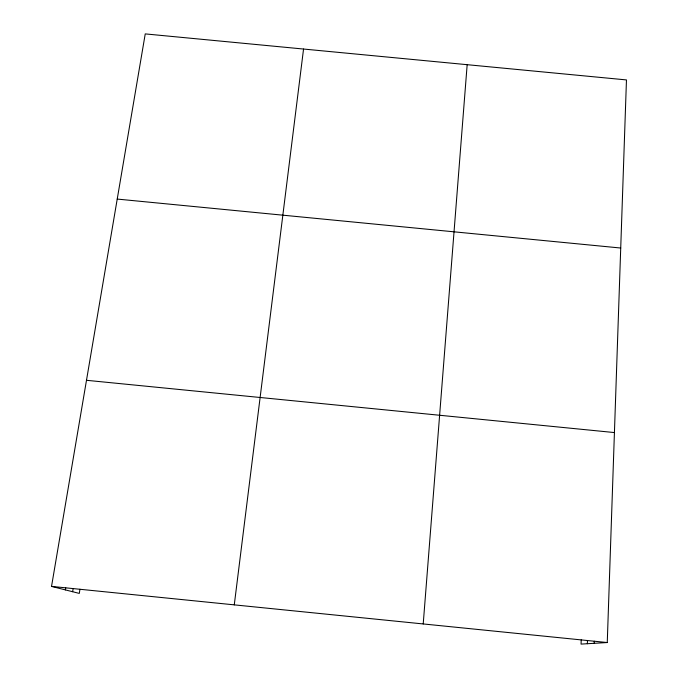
<?xml version="1.0" encoding="UTF-8"?>
<svg xmlns="http://www.w3.org/2000/svg" width="678" height="678" viewBox="0 0 678 678"><rect width="100%" height="100%" fill="white"/><g stroke="black" fill="none" stroke-linecap="round" stroke-linejoin="round"><path stroke-width="1.02" d="M581.224 639.871L581.054 644.1L607.259 642.532L626.464 79.919L145.236 33.9L51.536 586.402L79.284 593.403L79.962 589.241M594.182 643.312L594.259 641.227M587.351 643.727L587.47 640.574M423.216 623.946L467.167 64.681M234.274 604.861L303.549 49.036M72.622 591.716L73.131 588.623M65.385 589.894L65.724 587.809M117.226 199.069L620.726 248.029M86.487 380.299L614.421 432.564M51.536 586.402L607.259 642.532"/></g></svg>
